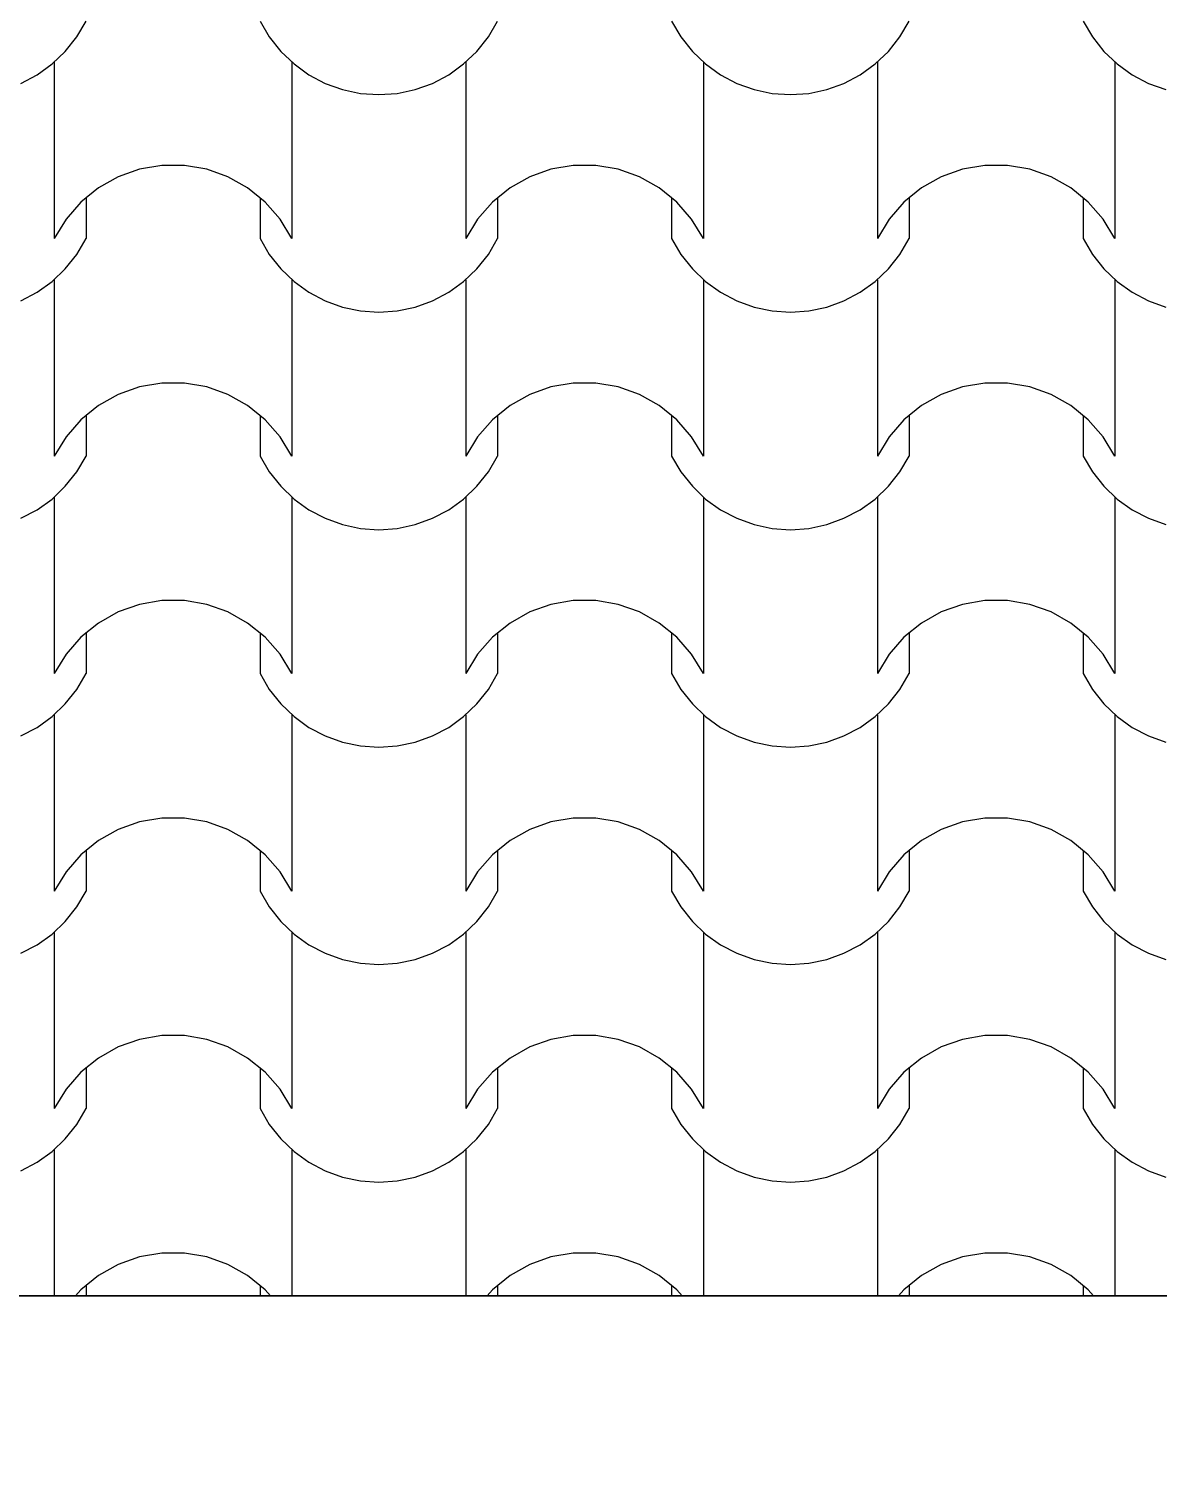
# Model space of a CAD drawing. Header units: millimetres. Extents: x 318905 to 439572, y -5133 to 105868.
# Drawn here: x 357492 to 358271, y 5696 to 6699 of the extents above; entities that cross this region are included whole.
import ezdxf

# ---------------------------------------------------------------- set-up
doc = ezdxf.new("R2010")
doc.units = ezdxf.units.MM
doc.header["$MEASUREMENT"] = 0
for name, color, linetype, lineweight in [('0_Stylo_No__98', 154, 'Continuous', 0), ('2D -  Dessin général_Stylo_No__1', 7, 'Continuous', 5), ('OMBRES_Stylo_No__1', 7, 'Continuous', 5)]:
    doc.layers.add(name, color=color, linetype=linetype, lineweight=lineweight)
doc.layers.add('OMBRES_Stylo_No__82', color=7, linetype='Continuous', lineweight=13, true_color=0xaaaaaa)
doc.styles.add('STYLE_GENERE_3', font='')
doc.styles.get('STYLE_GENERE_3').set_extended_font_data('Arial')
doc.dimstyles.new('STYLE_GENERE__1', dxfattribs={"dimtxt": 200, "dimasz": 142.5, "dimexe": 0.18, "dimexo": 500, "dimgap": 0.09, "dimtad": 0, "dimtih": 1, "dimtoh": 1, "dimlfac": 0.001, "dimzin": 0, "dimdsep": 46, "dimtxsty": 'STYLE_GENERE_3', "dimblk": 'ARROWHEAD_6', "dimblk1": 'ARROWHEAD_6', "dimblk2": 'ARROWHEAD_6', "dimcen": 0.09, "dimclrd": 154, "dimclre": 154, "dimclrt": 154, "dimazin": 0, "dimtfac": 1, "dimtdec": 4, "dimtmove": 0, "dimatfit": 3, "dimfxl": 0, "dimtolj": 1, "dimtzin": 0, "dimarcsym": 0})

# ---------------------------------------------------------------- blocks, each defined once
blk = doc.blocks.new('*X105')
at = {"layer": 'OMBRES_Stylo_No__82', "linetype": 'Continuous'}
for p, q in [((357524.8, 6693.2), (357531.2, 6704.2)), ((357651.5, 6704.2), (357657.9, 6693.2)), ((357809.3, 6693.2), (357815.7, 6704.2)), ((357936, 6704.2), (357942.4, 6693.2)), ((358093.8, 6693.2), (358100.2, 6704.2)), ((358220.4, 6704.2), (358226.9, 6693.2)), ((357516.9, 6683.2), (357524.8, 6693.2)), ((357657.9, 6693.2), (357665.8, 6683.2)), ((357801.4, 6683.2), (357809.3, 6693.2)), ((357942.4, 6693.2), (357950.3, 6683.2)), ((358085.9, 6683.2), (358093.8, 6693.2)), ((358226.9, 6693.2), (358234.8, 6683.2)), ((357507.7, 6674.5), (357516.9, 6683.2)), ((357509.2, 6675.8), (357509.2, 6614.8)), ((357665.8, 6683.2), (357675, 6674.5)), ((357673.5, 6675.8), (357673.5, 6614.8)), ((357792.2, 6674.5), (357801.4, 6683.2)), ((357793.7, 6675.8), (357793.7, 6614.8)), ((357950.3, 6683.2), (357959.5, 6674.5)), ((357958, 6675.8), (357958, 6614.8)), ((358076.7, 6674.5), (358085.9, 6683.2)), ((358078.2, 6675.8), (358078.2, 6614.8)), ((358234.8, 6683.2), (358244, 6674.5)), ((358242.4, 6675.8), (358242.4, 6614.8)), ((357486.2, 6661.1), (357497.4, 6667.1)), ((357497.4, 6667.1), (357507.7, 6674.5)), ((357675, 6674.5), (357685.3, 6667.1)), ((357685.3, 6667.1), (357696.5, 6661.1)), ((357770.7, 6661.1), (357781.9, 6667.1)), ((357781.9, 6667.1), (357792.2, 6674.5)), ((357959.5, 6674.5), (357969.8, 6667.1)), ((357969.8, 6667.1), (357981, 6661.1)), ((358055.1, 6661.1), (358066.4, 6667.1)), ((358066.4, 6667.1), (358076.7, 6674.5)), ((358244, 6674.5), (358254.3, 6667.1)), ((358254.3, 6667.1), (358265.5, 6661.1)), ((357696.5, 6661.1), (357708.5, 6656.8)), ((357708.5, 6656.8), (357720.9, 6654.2)), ((357746.3, 6654.2), (357758.7, 6656.8)), ((357758.7, 6656.8), (357770.7, 6661.1)), ((357981, 6661.1), (357993, 6656.8)), ((357993, 6656.8), (358005.4, 6654.2)), ((358030.8, 6654.2), (358043.2, 6656.8)), ((358043.2, 6656.8), (358055.1, 6661.1)), ((358265.5, 6661.1), (358277.5, 6656.8)), ((357720.9, 6654.2), (357733.6, 6653.3)), ((357733.6, 6653.3), (357746.3, 6654.2)), ((358005.4, 6654.2), (358018.1, 6653.3)), ((358018.1, 6653.3), (358030.8, 6654.2)), ((357509.2, 6614.8), (357509.2, 6553.8)), ((357673.5, 6614.8), (357673.5, 6553.8)), ((357793.7, 6614.8), (357793.7, 6553.8)), ((357958, 6614.8), (357958, 6553.8)), ((358078.2, 6614.8), (358078.2, 6553.8)), ((358242.4, 6614.8), (358242.4, 6553.8)), ((357553.4, 6596.4), (357539.8, 6588.8)), ((357568.1, 6601.7), (357553.4, 6596.4)), ((357583.5, 6604.3), (357568.1, 6601.7)), ((357591.4, 6604.3), (357583.5, 6604.3)), ((357599.2, 6604.3), (357591.4, 6604.3)), ((357614.6, 6601.7), (357599.2, 6604.3)), ((357629.3, 6596.4), (357614.6, 6601.7)), ((357642.9, 6588.8), (357629.3, 6596.4)), ((357837.9, 6596.4), (357824.3, 6588.8)), ((357852.6, 6601.7), (357837.9, 6596.4)), ((357868, 6604.3), (357852.6, 6601.7)), ((357875.8, 6604.3), (357868, 6604.3)), ((357883.7, 6604.3), (357875.8, 6604.3)), ((357899.1, 6601.7), (357883.7, 6604.3)), ((357913.8, 6596.4), (357899.1, 6601.7)), ((357927.4, 6588.8), (357913.8, 6596.4)), ((358122.4, 6596.4), (358108.7, 6588.8)), ((358137.1, 6601.7), (358122.4, 6596.4)), ((358152.5, 6604.3), (358137.1, 6601.7)), ((358160.3, 6604.3), (358152.5, 6604.3)), ((358168.1, 6604.3), (358160.3, 6604.3)), ((358183.5, 6601.7), (358168.1, 6604.3)), ((358198.3, 6596.4), (358183.5, 6601.7)), ((358211.9, 6588.8), (358198.3, 6596.4)), ((357539.8, 6588.8), (357527.7, 6578.9)), ((357655.1, 6578.9), (357642.9, 6588.8)), ((357824.3, 6588.8), (357812.1, 6578.9)), ((357939.5, 6578.9), (357927.4, 6588.8)), ((358108.7, 6588.8), (358096.6, 6578.9)), ((358224, 6578.9), (358211.9, 6588.8)), ((357527.7, 6578.9), (357517.4, 6567.2)), ((357531.2, 6581.8), (357531.2, 6553.8)), ((357651.5, 6581.8), (357651.5, 6553.8)), ((357665.3, 6567.2), (357655.1, 6578.9)), ((357812.1, 6578.9), (357801.9, 6567.2)), ((357815.7, 6581.8), (357815.7, 6553.8)), ((357936, 6581.8), (357936, 6553.8)), ((357949.8, 6567.2), (357939.5, 6578.9)), ((358096.6, 6578.9), (358086.3, 6567.2)), ((358100.2, 6581.8), (358100.2, 6553.8)), ((358220.4, 6581.8), (358220.4, 6553.8)), ((358234.3, 6567.2), (358224, 6578.9)), ((357517.4, 6567.2), (357509.2, 6553.8)), ((357673.5, 6553.8), (357665.3, 6567.2)), ((357801.9, 6567.2), (357793.7, 6553.8)), ((357958, 6553.8), (357949.8, 6567.2)), ((358086.3, 6567.2), (358078.2, 6553.8)), ((358242.4, 6553.8), (358234.3, 6567.2)), ((357524.8, 6542.9), (357531.2, 6553.8)), ((357651.5, 6553.8), (357657.9, 6542.9)), ((357809.3, 6542.9), (357815.7, 6553.8)), ((357936, 6553.8), (357942.4, 6542.9)), ((358093.8, 6542.9), (358100.2, 6553.8)), ((358220.4, 6553.8), (358226.9, 6542.9)), ((357516.9, 6532.9), (357524.8, 6542.9)), ((357657.9, 6542.9), (357665.8, 6532.9)), ((357801.4, 6532.9), (357809.3, 6542.9)), ((357942.4, 6542.9), (357950.3, 6532.9)), ((358085.9, 6532.9), (358093.8, 6542.9)), ((358226.9, 6542.9), (358234.8, 6532.9)), ((357507.7, 6524.1), (357516.9, 6532.9)), ((357509.2, 6525.4), (357509.2, 6464.5)), ((357665.8, 6532.9), (357675, 6524.1)), ((357673.5, 6525.4), (357673.5, 6464.5)), ((357792.2, 6524.1), (357801.4, 6532.9)), ((357793.7, 6525.4), (357793.7, 6464.5)), ((357950.3, 6532.9), (357959.5, 6524.1)), ((357958, 6525.4), (357958, 6464.5)), ((358076.7, 6524.1), (358085.9, 6532.9)), ((358078.2, 6525.4), (358078.2, 6464.5)), ((358234.8, 6532.9), (358244, 6524.1)), ((358242.4, 6525.4), (358242.4, 6464.5)), ((357486.2, 6510.8), (357497.4, 6516.7)), ((357497.4, 6516.7), (357507.7, 6524.1)), ((357675, 6524.1), (357685.3, 6516.7)), ((357685.3, 6516.7), (357696.5, 6510.8)), ((357770.7, 6510.8), (357781.9, 6516.7)), ((357781.9, 6516.7), (357792.2, 6524.1)), ((357959.5, 6524.1), (357969.8, 6516.7)), ((357969.8, 6516.7), (357981, 6510.8)), ((358055.1, 6510.8), (358066.4, 6516.7)), ((358066.4, 6516.7), (358076.7, 6524.1)), ((358244, 6524.1), (358254.3, 6516.7)), ((358254.3, 6516.7), (358265.5, 6510.8)), ((357696.5, 6510.8), (357708.5, 6506.5)), ((357708.5, 6506.5), (357720.9, 6503.9)), ((357746.3, 6503.9), (357758.7, 6506.5)), ((357758.7, 6506.5), (357770.7, 6510.8)), ((357981, 6510.8), (357993, 6506.5)), ((357993, 6506.5), (358005.4, 6503.9)), ((358030.8, 6503.9), (358043.2, 6506.5)), ((358043.2, 6506.5), (358055.1, 6510.8)), ((358265.5, 6510.8), (358277.5, 6506.5)), ((357720.9, 6503.9), (357733.6, 6503)), ((357733.6, 6503), (357746.3, 6503.9)), ((358005.4, 6503.9), (358018.1, 6503)), ((358018.1, 6503), (358030.8, 6503.9)), ((357509.2, 6464.5), (357509.2, 6403.5)), ((357673.5, 6464.5), (357673.5, 6403.5)), ((357793.7, 6464.5), (357793.7, 6403.5)), ((357958, 6464.5), (357958, 6403.5)), ((358078.2, 6464.5), (358078.2, 6403.5)), ((358242.4, 6464.5), (358242.4, 6403.5)), ((357553.4, 6446.1), (357539.8, 6438.5)), ((357568.1, 6451.3), (357553.4, 6446.1)), ((357583.5, 6454), (357568.1, 6451.3)), ((357591.4, 6454), (357583.5, 6454)), ((357599.2, 6454), (357591.4, 6454)), ((357614.6, 6451.3), (357599.2, 6454)), ((357629.3, 6446.1), (357614.6, 6451.3)), ((357642.9, 6438.5), (357629.3, 6446.1)), ((357837.9, 6446.1), (357824.3, 6438.5)), ((357852.6, 6451.3), (357837.9, 6446.1)), ((357868, 6454), (357852.6, 6451.3)), ((357875.8, 6454), (357868, 6454)), ((357883.7, 6454), (357875.8, 6454)), ((357899.1, 6451.3), (357883.7, 6454)), ((357913.8, 6446.1), (357899.1, 6451.3)), ((357927.4, 6438.5), (357913.8, 6446.1)), ((358122.4, 6446.1), (358108.7, 6438.5)), ((358137.1, 6451.3), (358122.4, 6446.1)), ((358152.5, 6454), (358137.1, 6451.3)), ((358160.3, 6454), (358152.5, 6454)), ((358168.1, 6454), (358160.3, 6454)), ((358183.5, 6451.3), (358168.1, 6454)), ((358198.3, 6446.1), (358183.5, 6451.3)), ((358211.9, 6438.5), (358198.3, 6446.1)), ((357539.8, 6438.5), (357527.7, 6428.6)), ((357655.1, 6428.6), (357642.9, 6438.5)), ((357824.3, 6438.5), (357812.1, 6428.6)), ((357939.5, 6428.6), (357927.4, 6438.5)), ((358108.7, 6438.5), (358096.6, 6428.6)), ((358224, 6428.6), (358211.9, 6438.5)), ((357527.7, 6428.6), (357517.4, 6416.8)), ((357531.2, 6431.5), (357531.2, 6403.5)), ((357651.5, 6431.5), (357651.5, 6403.5)), ((357665.3, 6416.8), (357655.1, 6428.6)), ((357812.1, 6428.6), (357801.9, 6416.8)), ((357815.7, 6431.5), (357815.7, 6403.5)), ((357936, 6431.5), (357936, 6403.5)), ((357949.8, 6416.8), (357939.5, 6428.6)), ((358096.6, 6428.6), (358086.3, 6416.8)), ((358100.2, 6431.5), (358100.2, 6403.5)), ((358220.4, 6431.5), (358220.4, 6403.5)), ((358234.3, 6416.8), (358224, 6428.6)), ((357517.4, 6416.8), (357509.2, 6403.5)), ((357673.5, 6403.5), (357665.3, 6416.8)), ((357801.9, 6416.8), (357793.7, 6403.5)), ((357958, 6403.5), (357949.8, 6416.8)), ((358086.3, 6416.8), (358078.2, 6403.5)), ((358242.4, 6403.5), (358234.3, 6416.8)), ((357524.8, 6392.5), (357531.2, 6403.5)), ((357651.5, 6403.5), (357657.9, 6392.5)), ((357809.3, 6392.5), (357815.7, 6403.5)), ((357936, 6403.5), (357942.4, 6392.5)), ((358093.8, 6392.5), (358100.2, 6403.5)), ((358220.4, 6403.5), (358226.9, 6392.5)), ((357516.9, 6382.6), (357524.8, 6392.5)), ((357657.9, 6392.5), (357665.8, 6382.6)), ((357801.4, 6382.6), (357809.3, 6392.5)), ((357942.4, 6392.5), (357950.3, 6382.6)), ((358085.9, 6382.6), (358093.8, 6392.5)), ((358226.9, 6392.5), (358234.8, 6382.6)), ((357507.7, 6373.8), (357516.9, 6382.6)), ((357509.2, 6375.1), (357509.2, 6314.1)), ((357665.8, 6382.6), (357675, 6373.8)), ((357673.5, 6375.1), (357673.5, 6314.1)), ((357792.2, 6373.8), (357801.4, 6382.6)), ((357793.7, 6375.1), (357793.7, 6314.1)), ((357950.3, 6382.6), (357959.5, 6373.8)), ((357958, 6375.1), (357958, 6314.1)), ((358076.7, 6373.8), (358085.9, 6382.6)), ((358078.2, 6375.1), (358078.2, 6314.1)), ((358234.8, 6382.6), (358244, 6373.8)), ((358242.4, 6375.1), (358242.4, 6314.1)), ((357486.2, 6360.5), (357497.4, 6366.4)), ((357497.4, 6366.4), (357507.7, 6373.8)), ((357675, 6373.8), (357685.3, 6366.4)), ((357685.3, 6366.4), (357696.5, 6360.5)), ((357770.7, 6360.5), (357781.9, 6366.4)), ((357781.9, 6366.4), (357792.2, 6373.8)), ((357959.5, 6373.8), (357969.8, 6366.4)), ((357969.8, 6366.4), (357981, 6360.5)), ((358055.1, 6360.5), (358066.4, 6366.4)), ((358066.4, 6366.4), (358076.7, 6373.8)), ((358244, 6373.8), (358254.3, 6366.4)), ((358254.3, 6366.4), (358265.5, 6360.5)), ((357696.5, 6360.5), (357708.5, 6356.1)), ((357708.5, 6356.1), (357720.9, 6353.5)), ((357746.3, 6353.5), (357758.7, 6356.1)), ((357758.7, 6356.1), (357770.7, 6360.5)), ((357981, 6360.5), (357993, 6356.1)), ((357993, 6356.1), (358005.4, 6353.5)), ((358030.8, 6353.5), (358043.2, 6356.1)), ((358043.2, 6356.1), (358055.1, 6360.5)), ((358265.5, 6360.5), (358277.5, 6356.1)), ((357720.9, 6353.5), (357733.6, 6352.6)), ((357733.6, 6352.6), (357746.3, 6353.5)), ((358005.4, 6353.5), (358018.1, 6352.6)), ((358018.1, 6352.6), (358030.8, 6353.5)), ((357509.2, 6314.1), (357509.2, 6253.1)), ((357673.5, 6314.1), (357673.5, 6253.1)), ((357793.7, 6314.1), (357793.7, 6253.1)), ((357958, 6314.1), (357958, 6253.1)), ((358078.2, 6314.1), (358078.2, 6253.1)), ((358242.4, 6314.1), (358242.4, 6253.1)), ((357553.4, 6295.8), (357539.8, 6288.1)), ((357568.1, 6301), (357553.4, 6295.8)), ((357583.5, 6303.7), (357568.1, 6301)), ((357591.4, 6303.7), (357583.5, 6303.7)), ((357599.2, 6303.7), (357591.4, 6303.7)), ((357614.6, 6301), (357599.2, 6303.7)), ((357629.3, 6295.8), (357614.6, 6301)), ((357642.9, 6288.1), (357629.3, 6295.8)), ((357837.9, 6295.8), (357824.3, 6288.1)), ((357852.6, 6301), (357837.9, 6295.8)), ((357868, 6303.7), (357852.6, 6301)), ((357875.8, 6303.7), (357868, 6303.7)), ((357883.7, 6303.7), (357875.8, 6303.7)), ((357899.1, 6301), (357883.7, 6303.7)), ((357913.8, 6295.8), (357899.1, 6301)), ((357927.4, 6288.1), (357913.8, 6295.8)), ((358122.4, 6295.8), (358108.7, 6288.1)), ((358137.1, 6301), (358122.4, 6295.8)), ((358152.5, 6303.7), (358137.1, 6301)), ((358160.3, 6303.7), (358152.5, 6303.7)), ((358168.1, 6303.7), (358160.3, 6303.7)), ((358183.5, 6301), (358168.1, 6303.7)), ((358198.3, 6295.8), (358183.5, 6301)), ((358211.9, 6288.1), (358198.3, 6295.8)), ((357539.8, 6288.1), (357527.7, 6278.3)), ((357655.1, 6278.3), (357642.9, 6288.1)), ((357824.3, 6288.1), (357812.1, 6278.3)), ((357939.5, 6278.3), (357927.4, 6288.1)), ((358108.7, 6288.1), (358096.6, 6278.3)), ((358224, 6278.3), (358211.9, 6288.1)), ((357527.7, 6278.3), (357517.4, 6266.5)), ((357531.2, 6281.2), (357531.2, 6253.1)), ((357651.5, 6281.2), (357651.5, 6253.1)), ((357665.3, 6266.5), (357655.1, 6278.3)), ((357812.1, 6278.3), (357801.9, 6266.5)), ((357815.7, 6281.2), (357815.7, 6253.1)), ((357936, 6281.2), (357936, 6253.1)), ((357949.8, 6266.5), (357939.5, 6278.3)), ((358096.6, 6278.3), (358086.3, 6266.5)), ((358100.2, 6281.2), (358100.2, 6253.1)), ((358220.4, 6281.2), (358220.4, 6253.1)), ((358234.3, 6266.5), (358224, 6278.3)), ((357517.4, 6266.5), (357509.2, 6253.1)), ((357673.5, 6253.1), (357665.3, 6266.5)), ((357801.9, 6266.5), (357793.7, 6253.1)), ((357958, 6253.1), (357949.8, 6266.5)), ((358086.3, 6266.5), (358078.2, 6253.1)), ((358242.4, 6253.1), (358234.3, 6266.5)), ((357524.8, 6242.2), (357531.2, 6253.1)), ((357651.5, 6253.1), (357657.9, 6242.2)), ((357809.3, 6242.2), (357815.7, 6253.1)), ((357936, 6253.1), (357942.4, 6242.2)), ((358093.8, 6242.2), (358100.2, 6253.1)), ((358220.4, 6253.1), (358226.9, 6242.2)), ((357516.9, 6232.2), (357524.8, 6242.2)), ((357657.9, 6242.2), (357665.8, 6232.2)), ((357801.4, 6232.2), (357809.3, 6242.2)), ((357942.4, 6242.2), (357950.3, 6232.2)), ((358085.9, 6232.2), (358093.8, 6242.2)), ((358226.9, 6242.2), (358234.8, 6232.2)), ((357507.7, 6223.5), (357516.9, 6232.2)), ((357509.2, 6224.7), (357509.2, 6163.8)), ((357665.8, 6232.2), (357675, 6223.5)), ((357673.5, 6224.7), (357673.5, 6163.8)), ((357792.2, 6223.5), (357801.4, 6232.2)), ((357793.7, 6224.7), (357793.7, 6163.8)), ((357950.3, 6232.2), (357959.5, 6223.5)), ((357958, 6224.7), (357958, 6163.8)), ((358076.7, 6223.5), (358085.9, 6232.2)), ((358078.2, 6224.7), (358078.2, 6163.8)), ((358234.8, 6232.2), (358244, 6223.5)), ((358242.4, 6224.7), (358242.4, 6163.8)), ((357486.2, 6210.1), (357497.4, 6216)), ((357497.4, 6216), (357507.7, 6223.5)), ((357675, 6223.5), (357685.3, 6216)), ((357685.3, 6216), (357696.5, 6210.1)), ((357770.7, 6210.1), (357781.9, 6216)), ((357781.9, 6216), (357792.2, 6223.5)), ((357959.5, 6223.5), (357969.8, 6216)), ((357969.8, 6216), (357981, 6210.1)), ((358055.1, 6210.1), (358066.4, 6216)), ((358066.4, 6216), (358076.7, 6223.5)), ((358244, 6223.5), (358254.3, 6216)), ((358254.3, 6216), (358265.5, 6210.1)), ((357696.5, 6210.1), (357708.5, 6205.8)), ((357708.5, 6205.8), (357720.9, 6203.2)), ((357746.3, 6203.2), (357758.7, 6205.8)), ((357758.7, 6205.8), (357770.7, 6210.1)), ((357981, 6210.1), (357993, 6205.8)), ((357993, 6205.8), (358005.4, 6203.2)), ((358030.8, 6203.2), (358043.2, 6205.8)), ((358043.2, 6205.8), (358055.1, 6210.1)), ((358265.5, 6210.1), (358277.5, 6205.8)), ((357720.9, 6203.2), (357733.6, 6202.3)), ((357733.6, 6202.3), (357746.3, 6203.2)), ((358005.4, 6203.2), (358018.1, 6202.3)), ((358018.1, 6202.3), (358030.8, 6203.2)), ((357509.2, 6163.8), (357509.2, 6102.8)), ((357673.5, 6163.8), (357673.5, 6102.8)), ((357793.7, 6163.8), (357793.7, 6102.8)), ((357958, 6163.8), (357958, 6102.8)), ((358078.2, 6163.8), (358078.2, 6102.8)), ((358242.4, 6163.8), (358242.4, 6102.8)), ((357553.4, 6145.4), (357539.8, 6137.8)), ((357568.1, 6150.7), (357553.4, 6145.4)), ((357583.5, 6153.3), (357568.1, 6150.7)), ((357591.4, 6153.3), (357583.5, 6153.3)), ((357599.2, 6153.3), (357591.4, 6153.3)), ((357614.6, 6150.7), (357599.2, 6153.3)), ((357629.3, 6145.4), (357614.6, 6150.7)), ((357642.9, 6137.8), (357629.3, 6145.4)), ((357837.9, 6145.4), (357824.3, 6137.8)), ((357852.6, 6150.7), (357837.9, 6145.4)), ((357868, 6153.3), (357852.6, 6150.7)), ((357875.8, 6153.3), (357868, 6153.3)), ((357883.7, 6153.3), (357875.8, 6153.3)), ((357899.1, 6150.7), (357883.7, 6153.3)), ((357913.8, 6145.4), (357899.1, 6150.7)), ((357927.4, 6137.8), (357913.8, 6145.4)), ((358122.4, 6145.4), (358108.7, 6137.8)), ((358137.1, 6150.7), (358122.4, 6145.4)), ((358152.5, 6153.3), (358137.1, 6150.7)), ((358160.3, 6153.3), (358152.5, 6153.3)), ((358168.1, 6153.3), (358160.3, 6153.3)), ((358183.5, 6150.7), (358168.1, 6153.3)), ((358198.3, 6145.4), (358183.5, 6150.7)), ((358211.9, 6137.8), (358198.3, 6145.4)), ((357539.8, 6137.8), (357527.7, 6127.9)), ((357655.1, 6127.9), (357642.9, 6137.8)), ((357824.3, 6137.8), (357812.1, 6127.9)), ((357939.5, 6127.9), (357927.4, 6137.8)), ((358108.7, 6137.8), (358096.6, 6127.9)), ((358224, 6127.9), (358211.9, 6137.8)), ((357527.7, 6127.9), (357517.4, 6116.2)), ((357531.2, 6130.8), (357531.2, 6102.8)), ((357651.5, 6130.8), (357651.5, 6102.8)), ((357665.3, 6116.2), (357655.1, 6127.9)), ((357812.1, 6127.9), (357801.9, 6116.2)), ((357815.7, 6130.8), (357815.7, 6102.8)), ((357936, 6130.8), (357936, 6102.8)), ((357949.8, 6116.2), (357939.5, 6127.9)), ((358096.6, 6127.9), (358086.3, 6116.2)), ((358100.2, 6130.8), (358100.2, 6102.8)), ((358220.4, 6130.8), (358220.4, 6102.8)), ((358234.3, 6116.2), (358224, 6127.9)), ((357517.4, 6116.2), (357509.2, 6102.8)), ((357673.5, 6102.8), (357665.3, 6116.2)), ((357801.9, 6116.2), (357793.7, 6102.8)), ((357958, 6102.8), (357949.8, 6116.2)), ((358086.3, 6116.2), (358078.2, 6102.8)), ((358242.4, 6102.8), (358234.3, 6116.2)), ((357524.8, 6091.9), (357531.2, 6102.8)), ((357651.5, 6102.8), (357657.9, 6091.9)), ((357809.3, 6091.9), (357815.7, 6102.8)), ((357936, 6102.8), (357942.4, 6091.9)), ((358093.8, 6091.9), (358100.2, 6102.8)), ((358220.4, 6102.8), (358226.9, 6091.9)), ((357516.9, 6081.9), (357524.8, 6091.9)), ((357657.9, 6091.9), (357665.8, 6081.9)), ((357801.4, 6081.9), (357809.3, 6091.9)), ((357942.4, 6091.9), (357950.3, 6081.9)), ((358085.9, 6081.9), (358093.8, 6091.9)), ((358226.9, 6091.9), (358234.8, 6081.9)), ((357507.7, 6073.1), (357516.9, 6081.9)), ((357509.2, 6074.4), (357509.2, 6013.4)), ((357665.8, 6081.9), (357675, 6073.1)), ((357673.5, 6074.4), (357673.5, 6013.4)), ((357792.2, 6073.1), (357801.4, 6081.9)), ((357793.7, 6074.4), (357793.7, 6013.4)), ((357950.3, 6081.9), (357959.5, 6073.1)), ((357958, 6074.4), (357958, 6013.4)), ((358076.7, 6073.1), (358085.9, 6081.9)), ((358078.2, 6074.4), (358078.2, 6013.4)), ((358234.8, 6081.9), (358244, 6073.1)), ((358242.4, 6074.4), (358242.4, 6013.4)), ((357486.2, 6059.8), (357497.4, 6065.7)), ((357497.4, 6065.7), (357507.7, 6073.1)), ((357675, 6073.1), (357685.3, 6065.7)), ((357685.3, 6065.7), (357696.5, 6059.8)), ((357770.7, 6059.8), (357781.9, 6065.7)), ((357781.9, 6065.7), (357792.2, 6073.1)), ((357959.5, 6073.1), (357969.8, 6065.7)), ((357969.8, 6065.7), (357981, 6059.8)), ((358055.1, 6059.8), (358066.4, 6065.7)), ((358066.4, 6065.7), (358076.7, 6073.1)), ((358244, 6073.1), (358254.3, 6065.7)), ((358254.3, 6065.7), (358265.5, 6059.8)), ((357696.5, 6059.8), (357708.5, 6055.5)), ((357708.5, 6055.5), (357720.9, 6052.9)), ((357746.3, 6052.9), (357758.7, 6055.5)), ((357758.7, 6055.5), (357770.7, 6059.8)), ((357981, 6059.8), (357993, 6055.5)), ((357993, 6055.5), (358005.4, 6052.9)), ((358030.8, 6052.9), (358043.2, 6055.5)), ((358043.2, 6055.5), (358055.1, 6059.8)), ((358265.5, 6059.8), (358277.5, 6055.5)), ((357720.9, 6052.9), (357733.6, 6052)), ((357733.6, 6052), (357746.3, 6052.9)), ((358005.4, 6052.9), (358018.1, 6052)), ((358018.1, 6052), (358030.8, 6052.9)), ((357509.2, 6013.4), (357509.2, 5952.5)), ((357673.5, 6013.4), (357673.5, 5952.5)), ((357793.7, 6013.4), (357793.7, 5952.5)), ((357958, 6013.4), (357958, 5952.5)), ((358078.2, 6013.4), (358078.2, 5952.5)), ((358242.4, 6013.4), (358242.4, 5952.5)), ((357553.4, 5995.1), (357539.8, 5987.4)), ((357568.1, 6000.3), (357553.4, 5995.1)), ((357583.5, 6003), (357568.1, 6000.3)), ((357591.4, 6003), (357583.5, 6003)), ((357599.2, 6003), (357591.4, 6003)), ((357614.6, 6000.3), (357599.2, 6003)), ((357629.3, 5995.1), (357614.6, 6000.3)), ((357642.9, 5987.4), (357629.3, 5995.1)), ((357837.9, 5995.1), (357824.3, 5987.4)), ((357852.6, 6000.3), (357837.9, 5995.1)), ((357868, 6003), (357852.6, 6000.3)), ((357875.8, 6003), (357868, 6003)), ((357883.7, 6003), (357875.8, 6003)), ((357899.1, 6000.3), (357883.7, 6003)), ((357913.8, 5995.1), (357899.1, 6000.3)), ((357927.4, 5987.4), (357913.8, 5995.1)), ((358122.4, 5995.1), (358108.7, 5987.4)), ((358137.1, 6000.3), (358122.4, 5995.1)), ((358152.5, 6003), (358137.1, 6000.3)), ((358160.3, 6003), (358152.5, 6003)), ((358168.1, 6003), (358160.3, 6003)), ((358183.5, 6000.3), (358168.1, 6003)), ((358198.3, 5995.1), (358183.5, 6000.3)), ((358211.9, 5987.4), (358198.3, 5995.1)), ((357539.8, 5987.4), (357527.7, 5977.6)), ((357655.1, 5977.6), (357642.9, 5987.4)), ((357824.3, 5987.4), (357812.1, 5977.6)), ((357939.5, 5977.6), (357927.4, 5987.4)), ((358108.7, 5987.4), (358096.6, 5977.6)), ((358224, 5977.6), (358211.9, 5987.4)), ((357527.7, 5977.6), (357517.4, 5965.8)), ((357531.2, 5980.5), (357531.2, 5952.5)), ((357651.5, 5980.5), (357651.5, 5952.5)), ((357665.3, 5965.8), (357655.1, 5977.6)), ((357812.1, 5977.6), (357801.9, 5965.8)), ((357815.7, 5980.5), (357815.7, 5952.5)), ((357936, 5980.5), (357936, 5952.5)), ((357949.8, 5965.8), (357939.5, 5977.6)), ((358096.6, 5977.6), (358086.3, 5965.8)), ((358100.2, 5980.5), (358100.2, 5952.5)), ((358220.4, 5980.5), (358220.4, 5952.5)), ((358234.3, 5965.8), (358224, 5977.6)), ((357517.4, 5965.8), (357509.2, 5952.5)), ((357673.5, 5952.5), (357665.3, 5965.8)), ((357801.9, 5965.8), (357793.7, 5952.5)), ((357958, 5952.5), (357949.8, 5965.8)), ((358086.3, 5965.8), (358078.2, 5952.5)), ((358242.4, 5952.5), (358234.3, 5965.8)), ((357524.8, 5941.5), (357531.2, 5952.5)), ((357651.5, 5952.5), (357657.9, 5941.5)), ((357809.3, 5941.5), (357815.7, 5952.5)), ((357936, 5952.5), (357942.4, 5941.5)), ((358093.8, 5941.5), (358100.2, 5952.5)), ((358220.4, 5952.5), (358226.9, 5941.5)), ((357516.9, 5931.6), (357524.8, 5941.5)), ((357657.9, 5941.5), (357665.8, 5931.6)), ((357801.4, 5931.6), (357809.3, 5941.5)), ((357942.4, 5941.5), (357950.3, 5931.6)), ((358085.9, 5931.6), (358093.8, 5941.5)), ((358226.9, 5941.5), (358234.8, 5931.6)), ((357507.7, 5922.8), (357516.9, 5931.6)), ((357509.2, 5924.1), (357509.2, 5863.1)), ((357665.8, 5931.6), (357675, 5922.8)), ((357673.5, 5924.1), (357673.5, 5863.1)), ((357792.2, 5922.8), (357801.4, 5931.6)), ((357793.7, 5924.1), (357793.7, 5863.1)), ((357950.3, 5931.6), (357959.5, 5922.8)), ((357958, 5924.1), (357958, 5863.1)), ((358076.7, 5922.8), (358085.9, 5931.6)), ((358078.2, 5924.1), (358078.2, 5863.1)), ((358234.8, 5931.6), (358244, 5922.8)), ((358242.4, 5924.1), (358242.4, 5863.1)), ((357486.2, 5909.5), (357497.4, 5915.4)), ((357497.4, 5915.4), (357507.7, 5922.8)), ((357675, 5922.8), (357685.3, 5915.4)), ((357685.3, 5915.4), (357696.5, 5909.5)), ((357770.7, 5909.5), (357781.9, 5915.4)), ((357781.9, 5915.4), (357792.2, 5922.8)), ((357959.5, 5922.8), (357969.8, 5915.4)), ((357969.8, 5915.4), (357981, 5909.5)), ((358055.1, 5909.5), (358066.4, 5915.4)), ((358066.4, 5915.4), (358076.7, 5922.8)), ((358244, 5922.8), (358254.3, 5915.4)), ((358254.3, 5915.4), (358265.5, 5909.5)), ((357696.5, 5909.5), (357708.5, 5905.1)), ((357708.5, 5905.1), (357720.9, 5902.5)), ((357746.3, 5902.5), (357758.7, 5905.1)), ((357758.7, 5905.1), (357770.7, 5909.5)), ((357981, 5909.5), (357993, 5905.1)), ((357993, 5905.1), (358005.4, 5902.5)), ((358030.8, 5902.5), (358043.2, 5905.1)), ((358043.2, 5905.1), (358055.1, 5909.5)), ((358265.5, 5909.5), (358277.5, 5905.1)), ((357720.9, 5902.5), (357733.6, 5901.6)), ((357733.6, 5901.6), (357746.3, 5902.5)), ((358005.4, 5902.5), (358018.1, 5901.6)), ((358018.1, 5901.6), (358030.8, 5902.5)), ((357509.2, 5863.1), (357509.2, 5823)), ((357673.5, 5863.1), (357673.5, 5823)), ((357793.7, 5863.1), (357793.7, 5823)), ((357958, 5863.1), (357958, 5823)), ((358078.2, 5863.1), (358078.2, 5823)), ((358242.4, 5863.1), (358242.4, 5823)), ((357553.4, 5844.8), (357539.8, 5837.1)), ((357568.1, 5850), (357553.4, 5844.8)), ((357583.5, 5852.6), (357568.1, 5850)), ((357591.4, 5852.6), (357583.5, 5852.6)), ((357599.2, 5852.6), (357591.4, 5852.6)), ((357614.6, 5850), (357599.2, 5852.6)), ((357629.3, 5844.8), (357614.6, 5850)), ((357642.9, 5837.1), (357629.3, 5844.8)), ((357837.9, 5844.8), (357824.3, 5837.1)), ((357852.6, 5850), (357837.9, 5844.8)), ((357868, 5852.6), (357852.6, 5850)), ((357875.8, 5852.6), (357868, 5852.6)), ((357883.7, 5852.6), (357875.8, 5852.6)), ((357899.1, 5850), (357883.7, 5852.6)), ((357913.8, 5844.8), (357899.1, 5850)), ((357927.4, 5837.1), (357913.8, 5844.8)), ((358122.4, 5844.8), (358108.7, 5837.1)), ((358137.1, 5850), (358122.4, 5844.8)), ((358152.5, 5852.6), (358137.1, 5850)), ((358160.3, 5852.6), (358152.5, 5852.6)), ((358168.1, 5852.6), (358160.3, 5852.6)), ((358183.5, 5850), (358168.1, 5852.6)), ((358198.3, 5844.8), (358183.5, 5850)), ((358211.9, 5837.1), (358198.3, 5844.8)), ((357539.8, 5837.1), (357527.7, 5827.3)), ((357655.1, 5827.3), (357642.9, 5837.1)), ((357824.3, 5837.1), (357812.1, 5827.3)), ((357939.5, 5827.3), (357927.4, 5837.1)), ((358108.7, 5837.1), (358096.6, 5827.3)), ((358224, 5827.3), (358211.9, 5837.1)), ((357527.7, 5827.3), (357523.9, 5823)), ((357531.2, 5830.2), (357531.2, 5823)), ((357651.5, 5830.2), (357651.5, 5823)), ((357658.8, 5823), (357655.1, 5827.3)), ((357812.1, 5827.3), (357808.4, 5823)), ((357815.7, 5830.2), (357815.7, 5823)), ((357936, 5830.2), (357936, 5823)), ((357943.3, 5823), (357939.5, 5827.3)), ((358096.6, 5827.3), (358092.9, 5823)), ((358100.2, 5830.2), (358100.2, 5823)), ((358220.4, 5830.2), (358220.4, 5823)), ((358227.7, 5823), (358224, 5827.3))]:
    blk.add_line(p, q, dxfattribs=at)
blk = doc.blocks.new('Hachure_25', base_point=(0, 4000))
at = {"layer": 'OMBRES_Stylo_No__1', "linetype": 'Continuous'}
blk.add_line((354049.4, 5823), (361366.4, 5823), dxfattribs=at)
at = {"layer": 'OMBRES_Stylo_No__82', "linetype": 'Continuous'}
blk.add_blockref('*X105', (0, 0), dxfattribs=at)
blk = doc.blocks.new('*D124')
at = {"layer": '0_Stylo_No__98', "linetype": 'Continuous'}
for p, q in [((352187.7, 7634.5), (352187.7, 7747)), ((352262.7, 7559.5), (352112.7, 7709.5)), ((352687.7, 7634.5), (352047.1, 7634.5)), ((352187.7, 3678.3), (352187.7, 7634.5)), ((352187.7, -552.4), (352187.7, 3403.7)), ((352112.7, -477.4), (352262.7, -627.4)), ((352328.3, -552.4), (351687.7, -552.4)), ((352187.7, -664.9), (352187.7, -552.4))]:
    blk.add_line(p, q, dxfattribs=at)
at = {"layer": '0_Stylo_No__98', "insert": (351920.8, 3441), "char_height": 200, "attachment_point": 7, "style": 'STYLE_GENERE_3'}
blk.add_mtext('\\A1;{\\pql;\\fArial|b0|i0|c0|p34;8,19}', dxfattribs=at)
blk = doc.blocks.new('ARROWHEAD_6')
at = {"color": 0, "linetype": 'Continuous', "lineweight": 0}
for p, q in [((-0.5, -0.5), (0.5, 0.5)), ((0, 0), (-1, 0))]:
    blk.add_line(p, q, dxfattribs=at)

msp = doc.modelspace()

# ---------------------------------------------------------------- linework, layer by layer
at = {"layer": '2D -  Dessin général_Stylo_No__1', "linetype": 'Continuous'}
msp.add_line((369844.465, 5822.959), (354049.368, 5823.012), dxfattribs=at)

# ---------------------------------------------------------------- block references
at = {"layer": 'OMBRES_Stylo_No__82', "linetype": 'Continuous'}
msp.add_blockref('Hachure_25', (0, 4000), dxfattribs=at)

# ---------------------------------------------------------------- dimensions: what is measured, and where the dimension line sits
at = {"color": 154, "linetype": 'Continuous', "lineweight": 0}
dim = msp.add_linear_dim(base=(352187.679, 7634.463), p1=(352187.679, -552.434), p2=(369844.465, 7634.463), angle=90, dimstyle='STYLE_GENERE__1', dxfattribs=at)
dim.commit()
dim.dimension.update_dxf_attribs({"geometry": '*D124', "text_midpoint": (352215.877, 3541.014), "dimtype": 160})

doc.saveas('drawing.dxf')
